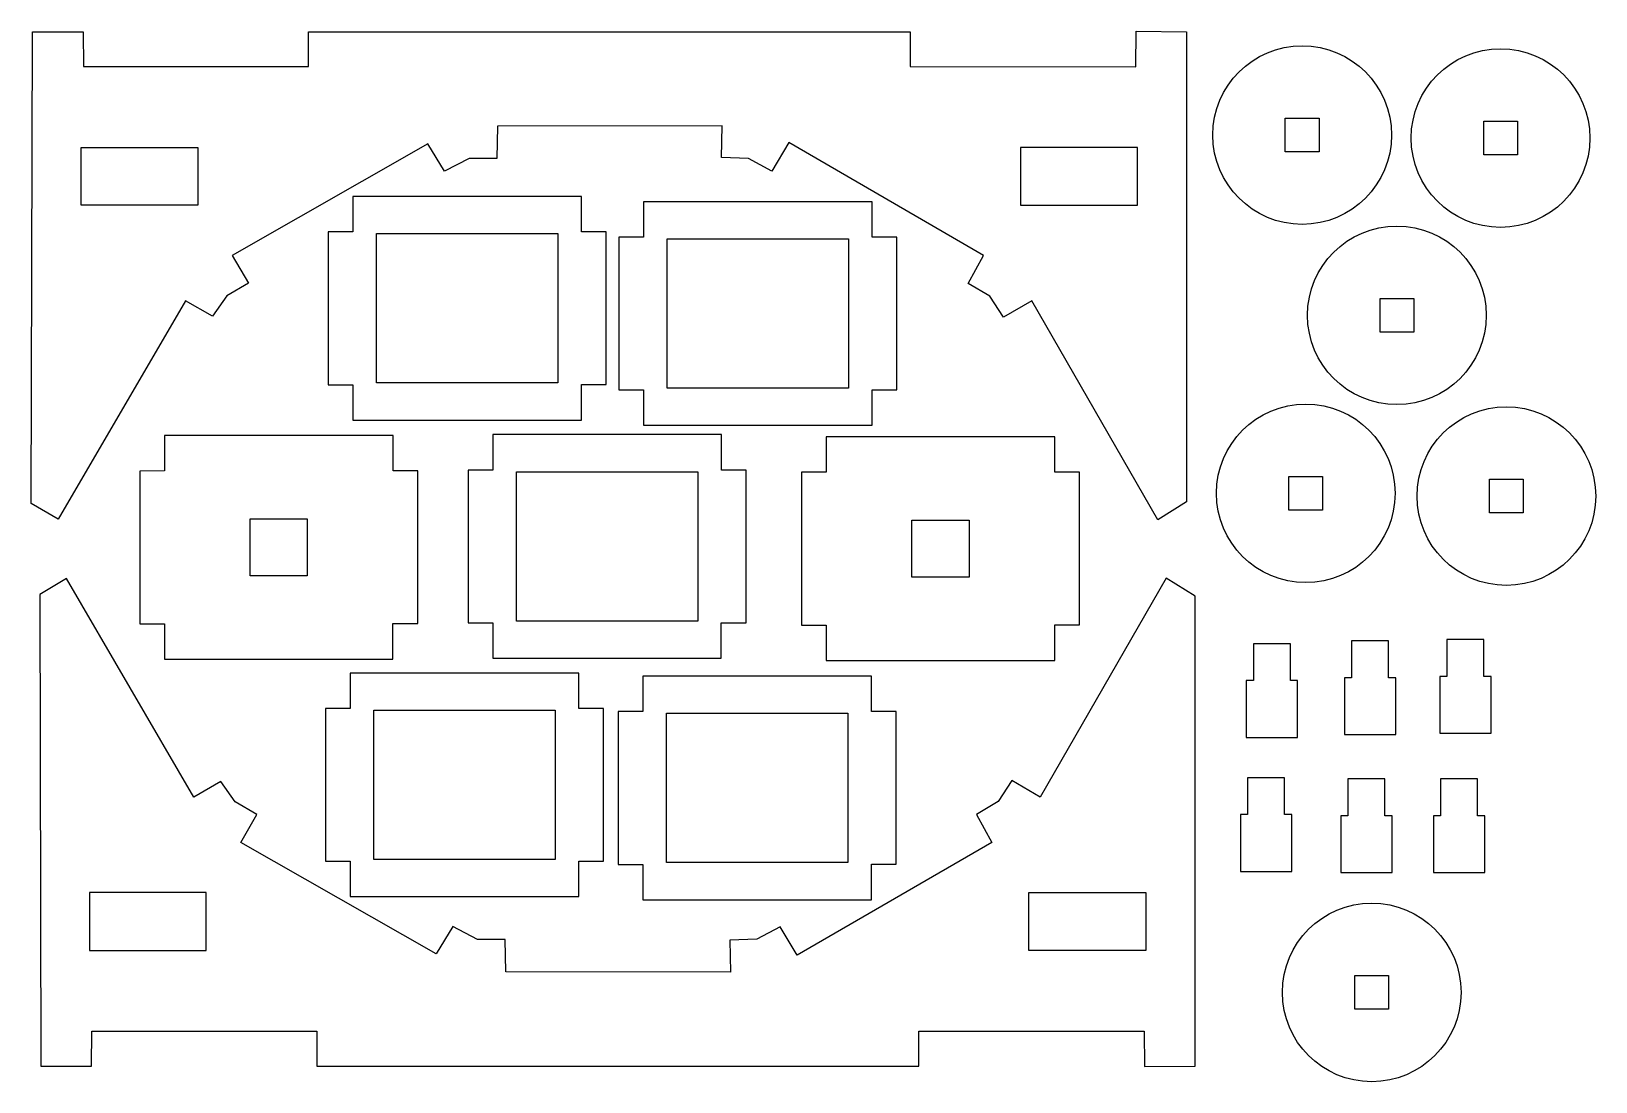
# Model space of a CAD drawing. Extents: x 8 to 140, y 195 to 284.
import ezdxf

# ---------------------------------------------------------------- set-up
doc = ezdxf.new("R2010")
doc.units = 0
doc.layers.add('Layer_1', color=7, linetype='CONTINUOUS')

msp = doc.modelspace()

# ---------------------------------------------------------------- linework, layer by layer
at = {"layer": 'Layer_1', "color": 7}
for points in [[(7.850011, 243.716357), (7.944525, 283.695599), (12.239284, 283.695517), (12.270788, 280.744279), (31.324717, 280.744279), (31.324717, 283.695536), (82.312547, 283.695404), (82.312547, 280.744279), (101.419525, 280.726584), (101.441453, 283.735158), (105.721319, 283.695407), (105.721884, 243.86114), (103.271704, 242.331944), (92.609549, 260.894414), (90.198942, 259.496736), (89.050958, 261.282619), (87.208466, 262.370625), (88.512184, 264.732156), (72.018568, 274.301361), (70.586225, 271.888527), (68.592811, 272.948938), (66.309477, 273.024088), (66.360618, 275.726718), (47.332916, 275.693585), (47.288444, 272.958756), (44.93909, 272.958928), (42.851294, 271.867583), (41.429102, 274.187941), (24.874169, 264.742579), (26.24359, 262.381792), (24.417748, 261.305391), (23.199866, 259.583644), (20.916257, 260.896861), (10.131789, 242.376072), (7.850011, 243.716357)], [(114.079023, 276.368489), (116.937722, 276.368489), (116.937722, 273.509786), (114.079023, 273.509786), (114.079023, 276.368489)], [(130.881913, 276.112107), (133.740612, 276.112107), (133.740612, 273.253405), (130.881913, 273.253405), (130.881913, 276.112107)], [(123.077373, 274.939138), (123.077373, 274.939138)], [(139.880263, 274.682756), (139.880263, 274.682756)], [(21.961749, 268.993554), (12.062017, 268.993554), (12.062017, 273.893058), (21.961749, 273.893058), (21.961749, 268.993554)], [(91.649553, 268.993554), (101.549285, 268.993554), (101.549285, 273.893058), (91.649553, 273.893058), (91.649553, 268.993554)], [(35.089544, 269.731251), (35.08938, 266.726491), (33.000826, 266.726242), (33.000826, 253.782572), (35.098268, 253.782289), (35.098268, 250.787251), (54.449359, 250.787251), (54.449359, 253.792212), (56.546823, 253.792212), (56.546823, 266.736258), (54.458179, 266.736258), (54.458291, 269.730992), (35.089544, 269.731251)], [(59.709396, 269.285716), (59.709232, 266.280955), (57.620678, 266.280707), (57.620678, 253.337036), (59.718119, 253.336754), (59.718119, 250.341716), (79.069211, 250.341716), (79.069211, 253.346677), (81.166675, 253.346677), (81.166675, 266.290723), (79.07803, 266.290723), (79.078143, 269.285456), (59.709396, 269.285716)], [(37.093824, 266.589057), (52.453825, 266.589057), (52.453825, 253.929305), (37.093824, 253.929305), (37.093824, 266.589057)], [(61.713676, 266.143521), (77.073677, 266.143521), (77.073677, 253.483769), (61.713676, 253.483769), (61.713676, 266.143521)], [(122.100882, 261.094441), (124.959581, 261.094441), (124.959581, 258.235739), (122.100882, 258.235739), (122.100882, 261.094441)], [(131.099232, 259.66509), (131.099232, 259.66509)], [(19.125108, 249.475034), (19.124944, 246.470273), (17.03639, 246.470025), (17.03639, 233.527353), (19.133831, 233.527071), (19.133831, 230.532033), (38.484923, 230.53199), (38.484923, 233.536994), (40.582387, 233.536994), (40.582387, 246.480041), (38.493742, 246.480041), (38.493855, 249.475609), (19.125108, 249.475034)], [(46.942205, 249.54969), (46.942041, 246.544929), (44.853486, 246.544681), (44.853486, 233.60101), (46.950928, 233.600728), (46.950928, 230.60569), (66.30202, 230.60569), (66.30202, 233.610651), (68.399484, 233.610651), (68.399484, 246.554697), (66.310839, 246.554697), (66.310952, 249.54943), (46.942205, 249.54969)], [(75.18908, 249.366344), (75.188916, 246.361584), (73.100362, 246.361335), (73.100362, 233.418664), (75.197803, 233.418381), (75.197803, 230.423343), (94.548895, 230.423301), (94.548895, 233.428304), (96.646359, 233.428304), (96.646359, 246.371351), (94.557715, 246.371351), (94.557827, 249.36692), (75.18908, 249.366344)], [(48.946485, 246.407495), (64.306486, 246.407495), (64.306486, 233.747743), (48.946485, 233.747743), (48.946485, 246.407495)], [(114.38172, 246.008202), (117.24042, 246.008202), (117.24042, 243.1495), (114.38172, 243.1495), (114.38172, 246.008202)], [(131.374219, 245.769732), (134.232918, 245.769732), (134.232918, 242.91103), (131.374219, 242.91103), (131.374219, 245.769732)], [(123.38007, 244.578851), (123.38007, 244.578851)], [(140.372569, 244.340381), (140.372569, 244.340381)], [(26.389638, 242.424561), (31.229139, 242.424561), (31.229139, 237.583042), (26.389638, 237.583042), (26.389638, 242.424561)], [(82.45361, 242.315872), (87.293111, 242.315872), (87.293111, 237.474352), (82.45361, 237.474352), (82.45361, 242.315872)], [(8.562871, 236.014792), (8.657384, 196.03555), (12.952284, 196.035632), (12.983789, 198.986869), (32.037717, 198.986869), (32.037717, 196.035612), (83.025547, 196.035745), (83.025547, 198.986869), (102.132525, 199.004565), (102.154454, 195.995991), (106.434179, 196.035742), (106.434743, 235.870009), (103.984563, 237.399205), (93.322408, 218.836735), (90.911801, 220.234413), (89.763817, 218.44853), (87.921326, 217.360524), (89.225044, 214.998993), (72.731428, 205.429788), (71.299085, 207.842622), (69.305671, 206.782211), (67.022337, 206.707061), (67.073478, 204.004431), (48.045776, 204.037564), (48.001303, 206.772393), (45.651949, 206.772221), (43.564154, 207.863566), (42.141961, 205.543208), (25.587029, 214.98857), (26.95645, 217.349356), (25.130608, 218.425758), (23.912726, 220.147505), (21.629116, 218.834288), (10.844649, 237.355077), (8.562871, 236.014792)], [(119.683801, 232.067485), (119.683801, 228.945402), (119.084079, 228.945402), (119.084079, 224.129985), (123.432065, 224.129985), (123.432065, 228.945402), (122.823523, 228.945402), (122.823523, 232.067485), (119.683801, 232.067485), (119.683801, 232.067485)], [(127.759392, 232.183648), (127.759392, 229.061564), (127.15967, 229.061564), (127.15967, 224.246148), (131.507656, 224.246148), (131.507656, 229.061564), (130.899114, 229.061564), (130.899114, 232.183648), (127.759392, 232.183648), (127.759392, 232.183648)], [(111.36974, 231.829016), (111.36974, 228.706933), (110.770018, 228.706933), (110.770018, 223.891516), (115.118004, 223.891516), (115.118004, 228.706933), (114.509463, 228.706933), (114.509463, 231.829016), (111.36974, 231.829016), (111.36974, 231.829016)], [(34.864191, 229.341449), (34.864027, 226.336688), (32.775473, 226.33644), (32.775473, 213.392769), (34.872914, 213.392487), (34.872914, 210.397449), (54.224006, 210.397449), (54.224006, 213.40241), (56.32147, 213.40241), (56.32147, 226.346456), (54.232826, 226.346456), (54.232938, 229.341189), (34.864191, 229.341449)], [(59.65431, 229.082899), (59.654146, 226.078138), (57.565592, 226.077889), (57.565592, 213.134219), (59.663033, 213.133937), (59.663033, 210.138898), (79.014125, 210.138898), (79.014125, 213.143859), (81.111589, 213.143859), (81.111589, 226.087905), (79.022944, 226.087905), (79.023057, 229.082639), (59.65431, 229.082899)], [(36.868471, 226.199255), (52.228472, 226.199255), (52.228472, 213.539502), (36.868471, 213.539502), (36.868471, 226.199255)], [(61.65859, 225.940704), (77.018591, 225.940704), (77.018591, 213.280952), (61.65859, 213.280952), (61.65859, 225.940704)], [(110.877435, 220.469032), (110.877435, 217.346949), (110.277712, 217.346949), (110.277712, 212.531532), (114.625699, 212.531532), (114.625699, 217.346949), (114.017157, 217.346949), (114.017157, 220.469032), (110.877435, 220.469032), (110.877435, 220.469032)], [(119.381103, 220.368982), (119.381103, 217.246898), (118.781381, 217.246898), (118.781381, 212.431482), (123.129367, 212.431482), (123.129367, 217.246898), (122.520826, 217.246898), (122.520826, 220.368982), (119.381103, 220.368982), (119.381103, 220.368982)], [(127.222572, 220.368982), (127.222572, 217.246898), (126.62285, 217.246898), (126.62285, 212.431482), (130.970836, 212.431482), (130.970836, 217.246898), (130.362294, 217.246898), (130.362294, 220.368982), (127.222572, 220.368982), (127.222572, 220.368982)], [(22.674608, 210.737595), (12.774876, 210.737595), (12.774876, 205.83809), (22.674608, 205.83809), (22.674608, 210.737595)], [(92.362412, 210.737595), (102.262144, 210.737595), (102.262144, 205.83809), (92.362412, 205.83809), (92.362412, 210.737595)], [(119.968445, 203.710945), (122.827144, 203.710945), (122.827144, 200.852243), (119.968445, 200.852243), (119.968445, 203.710945)], [(128.966795, 202.281594), (128.966795, 202.281594)]]:
    msp.add_lwpolyline(points, dxfattribs=at)
for points in [[(107.939372, 274.939138), (107.939372, 279.118709), (111.328128, 282.506918), (115.508373, 282.506918)], [(115.508373, 282.506918), (119.688615, 282.506918), (123.077373, 279.118709), (123.077373, 274.939138)], [(124.742263, 274.682756), (124.742263, 278.862327), (128.131018, 282.250536), (132.311263, 282.250536)], [(132.311263, 282.250536), (136.491505, 282.250536), (139.880263, 278.862327), (139.880263, 274.682756)], [(115.508373, 267.371357), (111.328128, 267.371357), (107.939372, 270.759569), (107.939372, 274.939138)], [(123.077373, 274.939138), (123.077373, 270.759569), (119.688615, 267.371357), (115.508373, 267.371357)], [(132.311263, 267.114975), (128.131018, 267.114975), (124.742263, 270.503187), (124.742263, 274.682756)], [(139.880263, 274.682756), (139.880263, 270.503187), (136.491505, 267.114975), (132.311263, 267.114975)], [(115.961232, 259.66509), (115.961232, 263.844662), (119.349987, 267.232871), (123.530232, 267.232871)], [(123.530232, 267.232871), (127.710474, 267.232871), (131.099232, 263.844662), (131.099232, 259.66509)], [(123.530232, 252.09731), (119.349987, 252.09731), (115.961232, 255.485522), (115.961232, 259.66509)], [(131.099232, 259.66509), (131.099232, 255.485522), (127.710474, 252.09731), (123.530232, 252.09731)], [(108.24207, 244.578851), (108.24207, 248.758422), (111.630825, 252.146631), (115.81107, 252.146631)], [(115.81107, 252.146631), (119.991312, 252.146631), (123.38007, 248.758422), (123.38007, 244.578851)], [(125.234568, 244.340381), (125.234568, 248.519953), (128.623324, 251.908162), (132.803568, 251.908162)], [(132.803568, 251.908162), (136.983811, 251.908162), (140.372569, 248.519953), (140.372569, 244.340381)], [(115.81107, 237.01107), (111.630825, 237.01107), (108.24207, 240.399282), (108.24207, 244.578851)], [(123.38007, 244.578851), (123.38007, 240.399282), (119.991312, 237.01107), (115.81107, 237.01107)], [(132.803568, 236.772601), (128.623324, 236.772601), (125.234568, 240.160813), (125.234568, 244.340381)], [(140.372569, 244.340381), (140.372569, 240.160813), (136.983811, 236.772601), (132.803568, 236.772601)], [(113.828794, 202.281594), (113.828794, 206.461165), (117.21755, 209.849374), (121.397794, 209.849374)], [(121.397794, 209.849374), (125.578037, 209.849374), (128.966795, 206.461165), (128.966795, 202.281594)], [(121.397794, 194.713813), (117.21755, 194.713813), (113.828794, 198.102025), (113.828794, 202.281594)], [(128.966795, 202.281594), (128.966795, 198.102025), (125.578037, 194.713813), (121.397794, 194.713813)]]:
    msp.add_open_spline(points, degree=3, dxfattribs=at)

doc.saveas('drawing.dxf')
